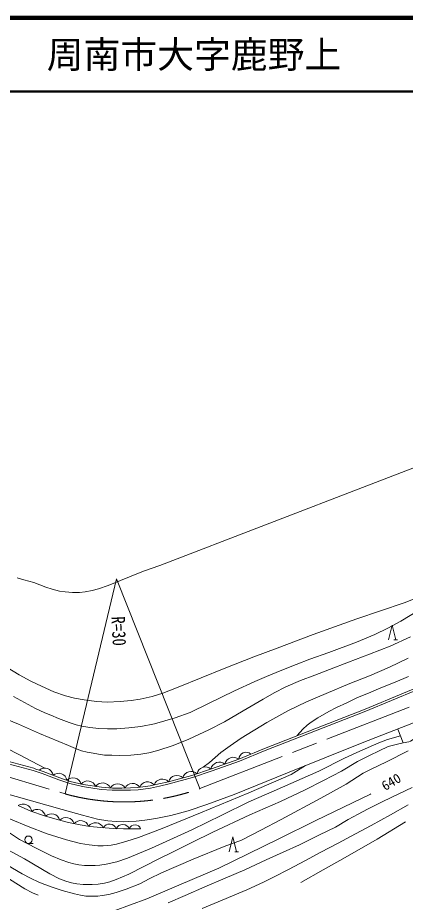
# Model space of a CAD drawing. Units: millimetres, scale not verified. Extents: x 40000 to 680000, y 20000 to 380000.
# Drawn here: x 401080 to 453720, y 259960 to 380000 of the extents above; entities that cross this region are included whole.
import ezdxf
from ezdxf.enums import TextEntityAlignment as Align

# ---------------------------------------------------------------- set-up
doc = ezdxf.new("R2010")
doc.units = ezdxf.units.MM
doc.header["$LTSCALE"] = 1000
doc.linetypes.add('CHAIN', pattern=[18.5, 12, -1.5, 3.5, -1.5])
for name, color, linetype, lineweight in [('M-BGD', 7, 'Continuous', 13), ('M-BMK', 2, 'CHAIN', 13), ('M-STR-HTXT', 7, 'Continuous', 13), ('M-TTL', 2, 'Continuous', 140), ('M-TTL-LINE', 7, 'Continuous', 50)]:
    doc.layers.add(name, color=color, linetype=linetype, lineweight=lineweight)
doc.layers.add('M-TTL-TXT', color=7, linetype='Continuous')
doc.styles.add('ＭＳ ゴシック', font='')
doc.styles.get('ＭＳ ゴシック').set_extended_font_data('MS Gothic')

msp = doc.modelspace()

# ---------------------------------------------------------------- linework, layer by layer
at = {"layer": 'M-BGD'}
for p, q in [((452171, 295568), (452671, 295568)), ((453430, 281619), (452688, 283475)), ((433176, 280250), (432750, 280069)), ((403564, 278046), (404011, 277899)), ((402538, 267956), (403205, 267956)), ((430565, 266822), (431065, 266822))]:
    msp.add_line(p, q, dxfattribs=at)
for points in [[(399438, 291976), (401298, 290829), (402870, 289981), (404323, 289273), (405977, 288540), (407590, 287961), (408799, 287672), (410122, 287424), (411797, 287227), (413224, 287134), (415009, 287227), (416497, 287340), (417707, 287526), (419330, 287888), (420798, 288343), (422886, 289169), (429136, 291672), (433141, 293271), (436301, 294441), (441225, 296289), (447141, 298421), (453569, 300618), (455953, 301535)], [(433176, 280250), (434589, 280853), (448256, 286183), (458685, 290497), (462596, 291962), (471092, 295167), (480934, 298654), (486957, 301094), (491447, 298432), (493630, 297320), (498579, 294633), (501428, 292717), (504917, 290093), (506231, 288989)], [(400498, 287872), (403506, 286260), (404786, 285693), (405582, 285343), (406628, 284903), (408080, 284355), (409010, 284042), (409811, 283858), (410894, 283690), (412112, 283529), (413267, 283481), (414565, 283513), (416168, 283634), (417783, 283833), (419655, 284200), (422460, 284977), (424516, 285706), (427002, 286930), (430536, 288643), (433305, 289930), (434878, 290604), (436948, 291464), (438883, 292251), (440758, 292956), (443332, 293870), (447105, 295280), (449565, 296284), (451355, 297138), (453127, 298112), (455405, 299504)], [(451421, 295568), (451921, 297568), (452421, 295568)], [(397042, 279480), (403195, 277852), (404420, 277449), (406683, 276578), (408142, 276083), (409904, 275653), (412419, 275265), (413932, 275168), (415208, 275165), (416403, 275172), (417439, 275235), (419113, 275463), (420330, 275728), (421650, 276030), (424818, 276891), (427505, 277783), (431220, 279090), (434702, 280575), (448367, 285905), (458795, 290218), (462701, 291682), (471195, 294886), (473509, 295705)], [(399104, 284998), (401172, 284133), (404057, 282884), (407963, 281238), (408943, 280810), (409764, 280497), (410502, 280350), (411340, 280184), (412055, 280060), (412882, 279948), (413851, 279913), (414917, 279877), (416425, 279922), (417799, 280070), (418876, 280264), (420117, 280546), (422180, 281223), (424329, 282091), (427057, 283362), (429188, 284466), (431715, 285923), (434407, 287544), (435900, 288401), (437514, 289215), (439465, 290049), (441440, 290801), (443403, 291553), (445995, 292532), (448863, 293613), (451661, 294729), (454423, 295998)], [(426277, 278290), (427135, 278949), (428685, 280307), (429926, 281186), (431420, 282221), (434911, 284350), (437776, 285925), (440292, 287167), (442981, 288308), (446194, 289641), (448847, 290702), (451590, 291883), (454100, 293088)], [(439026, 282583), (439815, 283436), (440373, 283984), (440946, 284399), (441824, 284976), (443329, 285842), (444383, 286376), (445757, 287049), (447131, 287691), (449015, 288463), (450385, 289059), (452320, 289844), (454148, 290612)], [(398784, 274896), (407125, 272534), (409880, 271772), (411940, 271238), (413331, 271024), (414439, 270932), (415418, 270891), (416154, 270915), (417191, 270955), (418363, 271097), (419857, 271337), (421876, 271731), (424244, 272360), (426746, 273221), (430468, 274595), (437731, 277526), (447857, 281604), (457519, 285346)], [(388377, 281390), (390378, 281973), (391210, 282156), (391901, 282289), (393142, 282347), (394308, 282264), (395557, 282081), (396465, 281881), (397694, 281599), (398616, 281271), (399557, 280856), (401253, 279998), (404772, 278176)], [(399812, 269481), (401311, 268489), (403590, 267329), (405676, 266262), (407008, 265736), (408045, 265377), (408711, 265184), (409403, 265038), (410168, 264936), (411586, 264946), (412238, 265000), (413106, 265137), (414545, 265472), (416010, 265966), (419243, 267294), (424716, 269809), (428814, 271780), (432481, 273583), (435897, 275100), (441989, 277773), (445445, 279537), (447521, 280456), (450135, 281593), (451305, 282044), (453059, 282547)], [(398118, 267925), (402008, 265864), (405455, 263817), (406747, 263164), (407635, 262809), (408381, 262604), (409127, 262469), (409986, 262391), (411201, 262391), (411993, 262436), (412890, 262565), (413609, 262743), (414464, 263036), (416176, 263767), (418232, 264834), (420248, 265851), (422215, 266823), (424727, 268085), (427599, 269469), (432620, 271825), (436789, 273622), (440141, 275207), (442612, 276500), (445043, 277774), (447232, 279065), (448840, 279877), (450159, 280523), (451391, 281090), (452482, 281396), (453430, 281619)], [(397115, 279771), (403280, 278140), (403564, 278046)], [(399615, 265067), (401700, 263808), (402825, 263222), (403945, 262689), (404751, 262361), (405885, 261959), (407100, 261576), (408781, 261126), (409589, 260935), (410350, 260802), (411225, 260776), (411974, 260802), (412572, 260882), (413444, 261020), (414469, 261275), (415818, 261758), (417681, 262489), (418937, 263123), (420607, 263951), (424889, 265817), (429137, 267520), (431485, 268393), (434121, 269763), (436842, 271189), (442257, 274076), (445667, 275981), (448008, 277467), (449002, 278001), (451155, 279043), (454110, 280499)], [(404011, 277899), (404520, 277732), (406785, 276860), (408226, 276372), (409962, 275948), (412451, 275564), (413942, 275468), (415208, 275465), (416393, 275472), (417409, 275534), (419061, 275759), (420264, 276020), (421577, 276321), (424731, 277178), (427408, 278067), (431111, 279370), (432750, 280069)], [(393606, 274515), (396930, 272754), (400090, 271257), (402515, 270263), (405097, 269249), (407726, 268432), (409592, 267942), (410804, 267738), (411962, 267616), (412705, 267630), (413284, 267660), (413774, 267726), (414517, 267870), (415895, 268251), (417473, 268746), (420697, 269983), (425895, 272081), (432481, 274826), (438206, 277307), (440172, 278509)], [(421501, 259908), (423810, 260874), (426504, 262048), (429276, 263234), (431919, 264361), (434812, 265703), (437139, 266766), (439335, 267780), (442053, 269101), (444231, 270173), (445970, 271196), (447296, 271922), (448604, 272613), (450687, 273623), (452843, 274666), (454633, 275538)], [(414163, 258789), (418602, 260417), (422962, 262288), (428388, 264584), (436449, 268539), (441589, 271055), (449003, 274632), (449059, 274665)], [(401147, 273075), (402860, 272326), (404711, 271672), (406459, 271207), (407991, 270811), (409575, 270476), (410872, 270266), (412388, 270094), (414092, 269965), (415461, 269914), (417768, 269922)], [(426137, 259103), (428830, 260229), (431122, 261186), (432221, 261641), (433291, 262150), (434544, 262756), (435916, 263435), (437837, 264418), (440148, 265617), (442251, 266742), (444609, 267966), (446957, 269237), (449087, 270388), (451704, 271830), (454112, 273178)], [(439515, 262659), (442554, 264353), (445542, 266026), (449901, 268547), (453743, 270876)], [(429815, 266822), (430315, 268822), (430815, 266822)], [(399107, 263628), (402052, 261800), (403098, 261259), (403859, 260944)]]:
    msp.add_lwpolyline(points, dxfattribs=at)
msp.add_circle((402538, 268456), 500, dxfattribs=at)
for centre, radius, start, end in [((453459, 283827), 2209, 269.23669, 322.24439), ((432089, 279332), 990, 48.06629, 178.07306), ((428464, 277815), 1160, 49.82808, 168.85837), ((430351, 278478), 1160, 49.87338, 168.90301), ((404742, 277016), 1160, 9.43037, 130.02197), ((406627, 276313), 1160, 10.63475, 129.68499), ((424634, 276563), 1160, 46.82655, 165.89089), ((426562, 277165), 1160, 48.84096, 167.87058), ((408582, 275702), 1159, 15.52447, 134.6229), ((410588, 275268), 1160, 21.02241, 140.09527), ((412607, 275001), 1159, 24.75538, 143.87859), ((418733, 275145), 1159, 39.51119, 158.6038), ((420733, 275528), 1160, 43.18097, 162.21206), ((422698, 276016), 1160, 45.6882, 164.71782), ((414653, 274889), 1160, 29.92841, 148.98291), ((416686, 274931), 1159, 33.31211, 152.42471), ((401832, 272138), 1160, 7.14725, 126.17688), ((403736, 271400), 1160, 11.4339, 130.46352), ((405689, 270804), 1160, 15.64705, 134.67668), ((407642, 270311), 1160, 16.97947, 136.00909), ((409629, 269892), 1160, 20.14013, 139.16975), ((411648, 269596), 1160, 24.13236, 143.16199), ((413557, 269622), 961, 20.03783, 152.22163), ((415356, 269505), 1001, 24.28239, 153.51566), ((417019, 269713), 778, 15.59157, 164.83562)]:
    msp.add_arc(centre, radius, start, end, dxfattribs=at)
at = {"layer": 'M-BMK'}
for p, q in [((425802, 275391), (478563, 295925)), ((393850, 278723), (407527, 274667))]:
    msp.add_line(p, q, dxfattribs=at)
msp.add_arc((415534, 303579), 30000, 254.52028, 290.01567, dxfattribs=at)
at = {"layer": 'M-STR-HTXT'}
for p in [(407527, 274667), (425802, 275391)]:
    msp.add_line(p, (414499, 303863), dxfattribs=at)
msp.add_lwpolyline([(463437, 322238), (420371, 305673), (418144, 304894), (413384, 302960), (412047, 302501), (411210, 302277), (410223, 302103), (409462, 302015), (408538, 302009), (407535, 302078), (406742, 302203), (405768, 302440), (404901, 302740), (403252, 303351), (401938, 303727), (401020, 303989)], dxfattribs=at)
at = {"layer": 'M-TTL'}
msp.add_line((680000, 380000), (40000, 380000), dxfattribs=at)
at = {"layer": 'M-TTL-LINE'}
msp.add_line((40000, 370000), (680000, 370000), dxfattribs=at)

# ---------------------------------------------------------------- texts
at = {"layer": 'M-BGD', "style": 'ＭＳ ゴシック'}
msp.add_text('640', height=1320, rotation=30.85, dxfattribs=at).set_placement((451801, 276303), align=Align.MIDDLE_CENTER)
at = {"layer": 'M-STR-HTXT', "style": 'ＭＳ ゴシック', "width": 0.8}
msp.add_text('R=30', height=1833, rotation=272.757, dxfattribs=at).set_placement((413262, 298685), align=Align.BOTTOM_LEFT)
at = {"layer": 'M-TTL-TXT', "style": 'ＭＳ ゴシック'}
msp.add_text('周南市大字鹿野上', height=3666, dxfattribs=at).set_placement((405024, 375000), align=Align.MIDDLE_LEFT)

doc.saveas('drawing.dxf')
